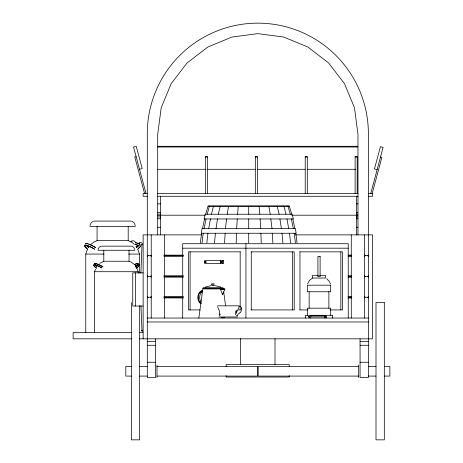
<?xml version="1.0" encoding="UTF-8"?>
<svg xmlns="http://www.w3.org/2000/svg" width="463" height="463" viewBox="0 0 463 463"><rect width="100%" height="100%" fill="white"/><g stroke="black" fill="none" stroke-linecap="round" stroke-linejoin="round"><path stroke-width="0.69" d="M140.891 273.245L142.014 244.169L141.539 244.782M236.906 315.963L236.923 315.251M237.276 218.958L236.651 228.462M237.571 214.236L238.277 206.226M235.412 314.817L235.777 310.847M220.174 314.012L220.047 315.066M236.373 313.492L236.587 311.512M236.807 312.172L237.027 310.187L236.79 311.512M226.627 218.958L225.412 228.462M198.841 318.04L202.823 288.935L225.024 288.935L222.581 294.624L220.284 288.935M227.188 214.236L228.56 206.226M142.396 330.322L142.141 331.56M208.709 228.554L210.462 218.958M217.483 218.958L216.053 228.554L215.764 228.462M202.117 228.462L201.243 233.248L296.175 233.248L295.296 228.462L202.117 228.462L202.522 228.554L204.548 218.958M218.276 214.236L220.214 206.226M206.052 218.958L204.096 228.554L203.708 228.462M85.273 243.978L85.95 243.364L88.358 243.914A9.764 1.8 30.5 0 1 95.494 247.485M89.984 225.545L91.263 222.639L93.52 221.158M219.497 315.818L219.641 311.558L217.633 306.911M98.04 249.609L99.076 247.358L100.911 246.206M211.441 214.236L213.518 206.104L213.808 206.226M370.736 193.499L383.098 147.373L380.418 146.655L374.451 168.931L377.125 169.649M372.078 193.858L381.853 157.368L380.517 157.009M85.771 332.596L85.771 254.065L87.455 249.343M207.14 214.236L209.455 206.104L209.785 206.226M94.62 332.596L94.62 271.717L95.453 269.223M239.006 307.264L238.295 308.931M205.67 214.236L208.072 206.104L289.346 206.104L291.742 214.236M311.449 316.026L311.616 315.725M307.6 283.9L309.446 280.428L312.571 278.037L325.46 278.037L325.46 275.3L319.568 275.3M211.267 284.033L211.267 284.658M324.852 318.04L324.262 316.883L324.852 315.725M326.033 318.04L326.623 316.883L326.033 315.725L310.401 315.725L309.666 316.495L309.84 316.883L324.262 316.883M259.135 206.226L259.847 214.236M130.965 241.779L131.561 241.217M309.84 316.883L309.724 317.485L310.43 318.04M147.292 276.984L147.986 276.457L150.533 276.457L151.227 275.769M147.292 296.679L147.986 297.252L150.527 297.252L151.227 296.551M364.445 276.984L365.139 276.457L367.686 276.457L368.38 275.769M364.445 296.679L365.139 297.252L367.68 297.252L368.38 296.551M147.292 256.346L147.986 255.669L151.627 255.669M364.445 256.346L365.139 255.669L367.686 255.669L368.38 255.142M147.292 297.906L147.986 297.252M364.445 297.906L365.139 297.252M91.008 244.285L93.26 242.409L97.074 240.552L128.199 240.552L132.013 242.409L134.258 244.285M260.767 228.462L260.137 218.958M136.296 247.549L137.251 246.808A10.105 1.858 -30.5 0 0 139.566 244.186L138.917 243.596L136.631 244.123A9.295 1.713 -30.5 0 0 135.011 244.771M136.585 247.497L137.569 246.733A10.62 1.956 -30.5 0 0 140 243.978L139.322 243.364L136.915 243.914A9.764 1.8 -30.5 0 0 135.213 244.597M137.528 249.152L138.512 248.388A10.684 1.968 -30.5 0 0 140.955 245.616L140.272 244.996M151.227 255.142L150.533 255.669L151.227 256.38M135.231 266.954L136.388 266.092A7.703 1.447 -29.5 0 0 134.461 264.518M135.462 266.919L136.649 266.04A8.091 1.522 -29.5 0 0 134.623 264.379M136.388 267.944L137.164 267.371A7.773 1.458 -29.5 0 0 139.016 265.316M136.22 268.21L137.413 267.319A8.143 1.528 -29.5 0 0 138.761 264.691M99.759 263.366L103.793 261.242L129.044 261.242L131.151 262.104L133.963 264.136M268.858 206.226L270.224 214.236M131.851 241.061C133.46 240.228 135.555 241.35 135.688 243.173M131.423 241.292L131.99 240.986M277.204 206.226L279.137 214.236M272.001 228.462L270.791 218.958M238.786 306.558L239.139 306.402A1.817 1.817 0 0 1 240.262 306.39L241.443 307.397L241.744 308.613M283.605 206.226L283.9 206.104L285.978 214.236M287.633 206.226L287.957 206.104L290.278 214.236M289.346 206.104L208.072 206.104M205.259 287.06L211.111 285.648M281.649 228.462L281.365 228.554L279.936 218.958M138.79 245.268L137.852 245.552A9.816 1.806 -30.5 0 0 136.145 246.241M138.917 245.338L137.58 245.743A9.376 1.725 -30.5 0 0 135.948 246.403M139.027 242.49C140.584 241.779 142.552 242.901 142.396 244.684M85.805 243.752L87.316 243.723M136.134 156.65L134.791 157.009L144.572 193.499L145.909 193.14L133.552 147.014L136.226 146.296L142.193 168.573L139.519 169.29M293.71 228.462L293.316 228.554L291.366 218.958M135.283 242.392L137.291 242.768M157.808 146.296L357.806 146.296M157.808 147.014L357.806 147.014M205.422 157.009L207.499 157.009M255.321 157.009L257.399 157.009M305.221 157.009L307.299 157.009M355.121 157.009L357.199 157.009M157.808 169.29L205.456 169.29M206.903 169.29L255.281 169.29M257.445 169.29L305.1 169.29M307.264 169.29L355.642 169.29M147.465 193.499L143.136 193.499L143.136 196.271L147.321 196.271M157.565 193.499L358.107 193.499M368.207 193.499L372.536 193.499L372.536 196.271L368.195 196.271M157.79 196.271L358.067 196.271M157.814 203.859L160.586 203.859M356.475 203.859L357.858 203.859M157.814 212.349L160.586 212.349M356.475 212.349L357.858 212.349M157.814 214.166L160.586 214.166M356.475 214.166L357.858 214.166M160.302 215.202L205.092 215.202M291.794 215.202L356.817 215.202M157.814 215.573L160.586 215.573M356.475 215.573L357.858 215.573M157.814 216.962L160.586 216.962M356.475 216.962L357.858 216.962M157.814 218.796L160.586 218.796M356.475 218.796L357.858 218.796M94.157 221.077L131.116 221.077M89.874 226.39L135.393 226.39M157.814 227.287L160.586 227.287M356.475 227.287L357.858 227.287M201.48 234.874L143.136 234.874L143.136 338.835M295.406 234.874L372.536 234.874L372.536 338.835L139.375 338.835M101.426 246.148L131.411 246.148M182.706 248.185L348.24 248.185M97.953 250.263L134.883 250.263M240.39 251.849L188.453 251.849L188.453 309.915L200.155 309.915M251.056 251.849L294.208 251.849L294.208 309.915L251.056 309.915M299.758 251.849L342.487 251.849L342.487 309.915L330.032 309.915M85.771 254.065L104.007 254.065M128.656 254.065L139.502 254.065L139.502 272.8M163.914 255.142L183.417 255.142M348.147 255.142L351.758 255.142M163.914 255.669L183.417 255.669M348.147 255.669L351.758 255.669M163.914 256.38L183.417 256.38M348.147 256.38L351.758 256.38M94.62 271.717L138.217 271.717L138.217 273.153M143.136 272.857L132.742 272.857L132.742 306.043L143.136 306.043M318.457 275.3L312.571 275.3L312.571 278.037M163.914 275.769L183.417 275.769M348.147 275.769L351.758 275.769M163.914 276.457L183.417 276.457M348.147 276.457L351.758 276.457M163.914 277.152L183.417 277.152M348.147 277.152L351.758 277.152M211.857 283.825L214.242 283.825M211.857 284.867L214.242 284.867M211.857 285.555L214.242 285.555M203.159 287.893L222.946 287.893M202.823 288.154L223.276 288.154M202.823 288.333L223.276 288.333M203.159 288.588L222.946 288.588M163.914 296.551L183.417 296.551M348.147 296.551L351.758 296.551M163.914 297.252L183.417 297.252M348.147 297.252L351.758 297.252M163.914 297.946L183.417 297.946M348.147 297.946L351.758 297.946M217.517 305.829L239.203 305.829M237.311 309.915L240.39 309.915M299.758 309.915L307.889 309.915M219.086 316.981L237.641 316.981M221.499 317.751L222.761 317.751M223.305 317.751L224.399 317.751M147.292 318.04L368.38 318.04M147.292 321.976L368.38 321.976M131.833 332.596L73.137 332.596L73.137 338.835L131.457 338.835M139.375 332.596L142.974 332.596M147.292 341.607L155.609 341.607M360.064 341.607L368.38 341.607M147.292 345.282L155.609 345.282M360.064 345.282L368.38 345.282M147.292 362.263L155.609 362.263M360.064 362.263L368.38 362.263M131.353 366.389L125.809 366.389L125.809 376.089L131.353 376.089M139.67 366.389L147.292 366.389M156.998 366.389L257.492 366.389L257.492 376.089L156.998 376.089M358.675 366.389L258.18 366.389L258.18 376.089L358.675 376.089M368.38 366.389L376.002 366.389M384.319 366.389L389.863 366.389L389.863 376.089L384.319 376.089M139.67 376.089L147.292 376.089M368.38 376.089L376.002 376.089M214.994 285.648L220.845 287.06M131.926 246.206L133.761 247.358L134.797 249.609M131.752 221.158L134.01 222.639L135.289 225.545M103.029 266.85L101.426 265.936A8.091 1.522 29.5 0 0 94.261 263.898M101.767 267.828L100.691 267.215A8.143 1.528 29.5 0 0 94.076 264.691A8.143 1.528 29.5 0 0 95.424 267.319L96.617 268.21M95.459 247.549L94.006 246.681A9.295 1.713 30.5 0 0 88.641 244.123M94.562 249.198L93.104 248.324A9.376 1.725 30.5 0 0 87.692 245.743L85.377 245.216L84.729 245.807A10.198 1.875 30.5 0 0 87.061 248.452M141.539 330.223L142.014 330.837L140.943 305.898M96.188 266.04L96.981 266.624M96.449 267.944L95.673 267.371A7.773 1.458 29.5 0 1 94.614 264.865A7.773 1.458 29.5 0 1 101.762 267.863M326.612 278.68L329.361 281.492L330.426 283.9M88.977 247.549L88.016 246.808A10.105 1.858 30.5 0 1 86.841 245.755M88.682 247.497L87.698 246.733A10.62 1.956 30.5 0 1 86.465 245.627M87.744 249.152L86.76 248.388A10.684 1.968 30.5 0 1 84.312 245.616L84.995 244.996L87.42 245.552A9.816 1.806 30.5 0 1 94.591 249.14M364.445 275.844L365.139 276.457M147.292 275.844L147.986 276.457M364.445 255.044L365.139 255.669M147.292 255.044L147.986 255.669M367.686 276.457L368.38 277.152M367.68 297.252L368.38 297.946M150.533 276.457L151.227 277.152M150.527 297.252L151.227 297.946M367.686 255.669L368.38 256.38M136.845 268.06L138.217 271.717M137.812 249.343L139.502 254.065M292.871 218.958L294.89 228.554M286.956 218.958L288.704 228.554M223.67 291.777L225.51 305.262M222.414 293.201L222.581 294.624M364.445 234.874L364.445 318.04M360.064 338.835L360.064 377.443L368.38 377.443L368.38 133.691A110.541 110.541 0 0 0 257.833 23.15A110.541 110.541 0 0 0 147.292 133.691L147.292 377.443L155.609 377.443L155.609 338.835M358.675 365.035L358.675 377.443M357.98 234.874L357.98 134.374L354.484 107.792L344.489 83.664L328.585 62.939L307.866 47.041L283.732 37.046L257.833 33.637L231.94 37.046L207.806 47.041L187.087 62.939L171.183 83.664L161.188 107.792L157.692 134.374L157.692 234.874M357.199 193.499L357.199 156.65L355.121 156.65L355.121 193.499M356.475 196.271L356.475 234.874M351.278 234.874L351.278 318.04M348.24 318.04L348.24 243.723L182.706 243.723L182.706 318.04M340.849 251.849L340.849 309.915M332.608 318.04L332.608 315.303L305.418 315.303L305.418 318.04M330.692 315.303L330.692 308.19L307.339 308.19L307.339 315.303M328.869 291.759L328.869 308.19M309.157 291.759L309.157 308.19M307.299 193.499L307.299 156.65L305.221 156.65L305.221 193.499M299.96 251.849L299.96 309.915M292.57 251.849L292.57 309.915M289.207 366.627L289.207 364.543L226.141 364.543L226.141 366.627M289.207 375.632L289.207 377.021L226.141 377.021L226.141 375.632M275.005 338.679L275.005 364.543M257.399 193.499L257.399 156.65L255.321 156.65L255.321 193.499M251.27 251.849L251.27 309.915M248.706 206.104L248.706 214.236M248.706 218.958L248.706 228.554M248.706 233.248L248.706 242.913M245.934 243.723L245.934 318.04M240.349 338.679L240.349 364.543M240.181 251.849L240.181 309.915M224.596 288.935L224.596 289.282L220.874 289.282L220.874 288.935M222.952 288.935L222.952 289.282M222.738 260.559L222.738 263.464M222.147 288.935L222.147 289.282M220.654 260.559L220.654 263.464M207.499 193.499L207.499 156.65L205.422 156.65L205.422 193.499M190.096 251.849L190.096 309.915M164.394 234.874L164.394 318.04M160.586 196.271L160.586 234.874M156.998 365.035L156.998 377.443M151.227 234.874L151.227 318.04M139.67 305.649L139.67 439.85L131.353 439.85L131.353 302.628M135.514 272.857L135.514 306.043M129.044 250.263L129.044 261.242M128.199 226.39L128.199 240.552M103.793 250.263L103.793 261.242M97.074 226.39L97.074 240.552M239.875 312.895A5.706 5.706 0 0 0 237.612 314.933A0.666 0.666 0 0 1 236.917 315.627M241.709 308.613A5.782 5.782 0 0 1 239.898 312.924M221.302 261.861A0.579 0.411 -90 0 1 221.904 261.508A0.579 0.411 -90 0 1 221.985 262.423A0.579 0.411 -90 0 1 221.343 262.301M200.658 292.714A7.443 6.447 -90 0 1 201.353 291.875M201.133 302.038A6.974 6.042 -90 0 1 202.377 291.557M201.202 303.421A6.974 6.042 -90 0 1 198.286 296.47A6.974 6.042 -90 0 1 202.707 290.677M200.994 303.826A7.443 6.447 -90 0 1 197.886 296.407A7.443 6.447 -90 0 1 202.603 290.226M140.191 246.49A10.198 1.875 -30.5 0 1 138.211 248.452M135.37 265.652A8.143 1.528 -29.5 0 1 137.922 264.79M135.213 265.779A7.773 1.458 -29.5 0 1 137.65 264.958M138.454 264.859A7.773 1.458 -29.5 0 1 138.917 264.981M96.443 266.092A7.703 1.447 29.5 0 1 94.88 264.587M94.614 264.06A7.703 1.447 29.5 0 1 102.485 266.584M289.456 233.248A188.076 162.878 90 0 1 290.544 242.913M294.155 233.248A188.076 181.67 90 0 1 295.371 242.913M202.047 242.913A188.076 181.67 -90 0 1 203.263 233.248M236.205 242.913A188.076 48.679 -90 0 1 236.529 233.248M200.398 242.913A188.076 188.076 0 0 1 201.66 233.248M260.883 233.248A188.076 48.679 90 0 1 261.213 242.913M206.868 242.913A188.076 162.878 90 0 1 207.962 233.248M224.555 242.913A188.076 94.041 -90 0 1 225.186 233.248M214.548 242.913A188.076 132.991 -90 0 1 215.44 233.248M272.232 233.248A188.076 94.041 -90 0 1 272.863 242.913M281.979 233.248A188.076 132.991 -90 0 1 282.87 242.913M295.759 233.248A188.076 188.076 0 0 1 297.014 242.913M308.404 316.854C309.151 318.058 309.087 315.639 308.404 316.831M325.119 316.854C325.877 318.058 325.796 315.644 325.124 316.831M205.254 214.236L204.102 218.958L293.316 218.958L292.165 214.236L205.254 214.236M320.107 256.409L317.919 256.409L317.919 276.671L320.107 276.671L320.107 256.409M223.56 260.559L204.675 260.559L204.675 263.464L223.56 263.464L223.56 260.559M330.692 285.191L307.339 285.191L307.339 291.759L330.692 291.759L330.692 285.191M384.319 302.628L376.002 302.628L376.002 439.85L384.319 439.85L384.319 302.628M141.956 330.808L141.886 330.437L141.956 330.808M205.659 262.301A0.579 0.411 -90 0 0 205.306 261.433A0.579 0.411 -90 0 0 204.947 262.301A0.579 0.411 -90 0 0 205.659 262.301M206.07 262.301A0.579 0.411 -90 0 0 205.717 261.433A0.579 0.411 -90 0 0 205.358 262.301A0.579 0.411 -90 0 0 206.07 262.301M221.644 262.301A0.579 0.411 -90 0 0 221.285 261.433A0.579 0.411 -90 0 0 220.932 262.301A0.579 0.411 -90 0 0 221.644 262.301"/></g></svg>
